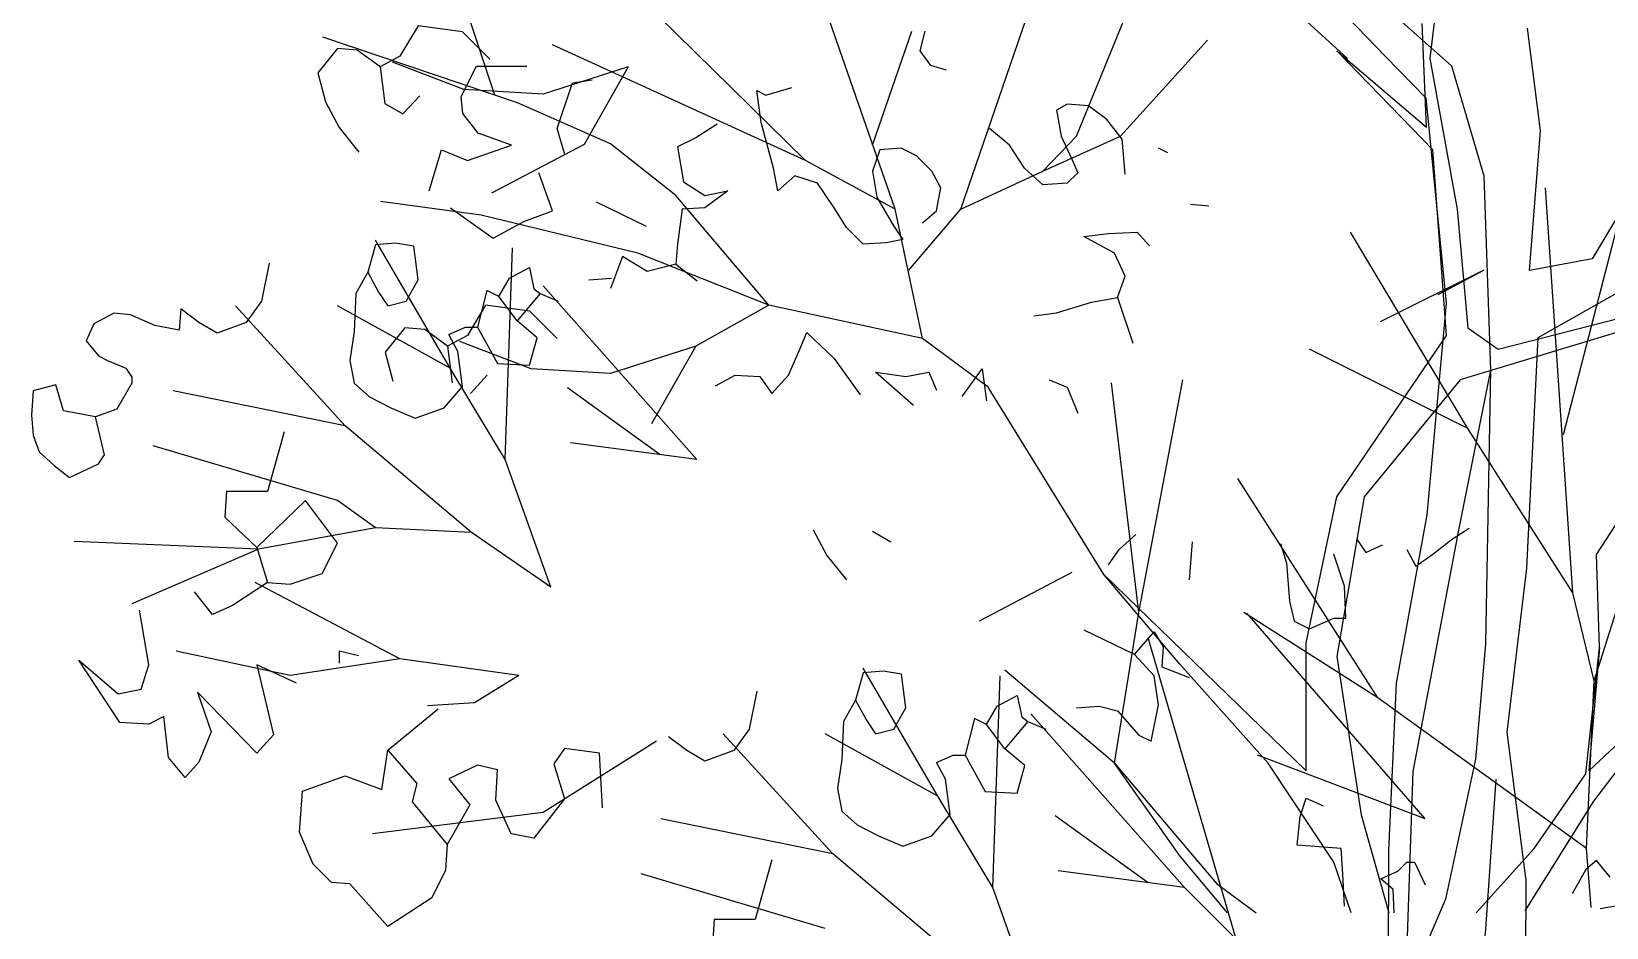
# Model space of a CAD drawing. Extents: x -408 to 1508121, y -29672 to 868845.
# Drawn here: x 1331159 to 1337117, y 169310 to 172701 of the extents above; entities that cross this region are included whole.
import ezdxf

# ---------------------------------------------------------------- set-up
doc = ezdxf.new("R2010")
doc.units = 0
doc.header["$MEASUREMENT"] = 0
doc.layers.get('0').update_dxf_attribs({"lineweight": 25})
doc.layers.add('Vegetation', color=8, linetype='Continuous')

# ---------------------------------------------------------------- blocks, each defined once
blk = doc.blocks.new('tree_elev_19')
for p, q in [((-656.6, 3166.7), (-481.5, 3675.9)), ((78.4, 3597.5), (53.1, 3394.8)), ((-71.4, 3394.8), (-241.9, 3551.5)), ((-166.5, 3557), (-13.8, 3397.8)), ((-891.6, 3240.4), (-1186.5, 3530.7)), ((-481.5, 3277.3), (-382.4, 3519.2)), ((-1361.6, 3339.5), (-1403.1, 3463.9)), ((-755.6, 3166.7), (-859.3, 3463.9)), ((-1477.4, 3444.5), (-1505.1, 3398.5)), ((-1410.6, 3435.3), (-1477.4, 3444.5)), ((-1369.1, 3393.9), (-1410.6, 3435.3)), ((-790.2, 3263.5), (-730.3, 3436.3)), ((-717.7, 3406.3), (-710.5, 3436.5)), ((48.4, 3291.1), (41.5, 3447.8)), ((221, 3285.5), (201.1, 3440.6)), ((-1599.5, 3410), (-1629.5, 3373.1)), ((-1327, 3328), (-1622, 3427)), ((-1569.6, 3407.7), (-1599.5, 3410)), ((-891.6, 3240.4), (-1274, 3415.5)), ((-414.7, 3277.3), (-283.3, 3422.4)), ((-1535, 3382.3), (-1569.6, 3407.7)), ((-1505.1, 3398.5), (-1535, 3382.3)), ((-1408.3, 3347.8), (-1516.6, 3389.2)), ((-702, 3384.5), (-717.7, 3406.3)), ((-677.8, 3377.2), (-702, 3384.5)), ((57.7, 3256.5), (-87.5, 3406.3)), ((-87.5, 3406.3), (48.4, 3291.1)), ((-13.8, 3397.8), (47.1, 3335.3)), ((53.1, 3394.8), (94.5, 3166.7)), ((-1629.5, 3373.1), (-1618, 3329.3)), ((-1535, 3382.3), (-1528.1, 3327)), ((-1412.3, 3337.2), (-1389.2, 3383.3)), ((-1389.2, 3383.3), (-1313.2, 3383.3)), ((-1159.5, 3382.3), (-1288.5, 3340.9)), ((-1244.1, 3357.9), (-1214.1, 3362.5)), ((-1159.5, 3382.3), (-1226.3, 3264.8)), ((-1500.5, 3310.9), (-1475.1, 3338.6)), ((-1410, 3311.8), (-1412.3, 3337.2)), ((-1288.5, 3340.9), (-1408.3, 3347.8)), ((-1267.1, 3288.8), (-1244.1, 3357.9)), ((-958.4, 3298), (-965.3, 3346.4)), ((-965.3, 3346.4), (-951.5, 3339.5)), ((-951.5, 3339.5), (-912.3, 3351)), ((-1618, 3329.3), (-1597.2, 3290.2)), ((-1528.1, 3327), (-1500.5, 3310.9)), ((-1186.5, 3265.8), (-1327, 3328)), ((-495.3, 3325.7), (-511.4, 3316.5)), ((-511.4, 3316.5), (-504.5, 3277.3)), ((-463, 3323.4), (-495.3, 3325.7)), ((-435.4, 3302.6), (-463, 3323.4)), ((47.1, 3335.3), (78.2, 3024.5)), ((436.7, 3322.4), (298.8, 3091.8)), ((-1597.2, 3290.2), (-1567.3, 3253.3)), ((-1386.9, 3281.9), (-1410, 3311.8)), ((-1025.2, 3295.7), (-1057.5, 3275)), ((-940, 3228.9), (-958.4, 3298)), ((-412.4, 3272.7), (-435.4, 3302.6)), ((-1336.3, 3263.5), (-1386.9, 3281.9)), ((-1255.6, 3249.6), (-1267.1, 3288.8)), ((-1087.4, 3187.4), (-1186.5, 3265.8)), ((-1057.5, 3275), (-1085.1, 3261.2)), ((-582.8, 3263.5), (-612.8, 3288.8)), ((-532.2, 3224.3), (-481.5, 3277.3)), ((-532.2, 3224.3), (-414.7, 3277.3)), ((-504.5, 3277.3), (-488.4, 3242.7)), ((-407.7, 3219.7), (-412.4, 3272.7)), ((204.1, 3074.1), (221, 3285.5)), ((-1460.7, 3194.3), (-1442.2, 3256.5)), ((-1442.2, 3256.5), (-1403.1, 3240.4)), ((-1403.1, 3240.4), (-1336.3, 3263.5)), ((-1226.3, 3264.8), (-1366.8, 3191.1)), ((-1085.1, 3261.2), (-1075.9, 3208.2)), ((-778.7, 3256.5), (-790.2, 3224.3)), ((-746.4, 3258.9), (-778.7, 3256.5)), ((-723.4, 3247.3), (-746.4, 3258.9)), ((-700.4, 3224.3), (-723.4, 3247.3)), ((-559.8, 3228.9), (-582.8, 3263.5)), ((-488.4, 3242.7), (-479.2, 3222)), ((-343.2, 3251.9), (-357.1, 3258.9)), ((78.4, 2975.5), (57.7, 3256.5)), ((-1274, 3164.4), (-1294.8, 3222)), ((-933.1, 3194.3), (-940, 3228.9)), ((-755.6, 3166.7), (-891.6, 3240.4)), ((-790.2, 3224.3), (-783.3, 3185.1)), ((-686.5, 3198.9), (-700.4, 3224.3)), ((-656.6, 3166.7), (-532.2, 3224.3)), ((-532.2, 3203.6), (-559.8, 3228.9)), ((-479.2, 3222), (-495.3, 3205.9)), ((-1075.9, 3208.2), (-1043.6, 3187.4)), ((-1043.6, 3187.4), (-1009.1, 3194.3)), ((-1009.1, 3194.3), (-1043.6, 3169)), ((-907.7, 3217.4), (-933.1, 3194.3)), ((-873.2, 3205.9), (-907.7, 3217.4)), ((-847.8, 3169), (-873.2, 3205.9)), ((-693.4, 3164.4), (-686.5, 3198.9)), ((-495.3, 3205.9), (-532.2, 3203.6)), ((269.6, 2586.1), (228.2, 3198.9)), ((-1382.3, 3157.5), (-1534.4, 3178.2)), ((-1131.8, 3140.4), (-1207.9, 3177.3)), ((-946.9, 3021.5), (-1087.4, 3187.4)), ((-783.3, 3185.1), (-758, 3141.3)), ((-281, 3171.3), (-308.7, 3173.6)), ((255.8, 2825.7), (348, 3182.8)), ((-1428.4, 3169), (-1363.9, 3122.9)), ((-1145, 3099.9), (-1382.3, 3157.5)), ((-1363.9, 3122.9), (-1317.8, 3148.3)), ((-1317.8, 3148.3), (-1274, 3164.4)), ((-1078.2, 3166.7), (-1085.1, 3113.7)), ((-1043.6, 3169), (-1078.2, 3166.7)), ((-829.4, 3139), (-847.8, 3169)), ((-714.2, 2970.9), (-755.6, 3166.7)), ((-734.9, 3074.5), (-656.6, 3166.7)), ((-714.2, 3146), (-693.4, 3164.4)), ((94.5, 3166.7), (110.7, 2987)), ((-804, 3113.7), (-829.4, 3139)), ((-758, 3141.3), (-744.1, 3120.6)), ((-470, 3125.2), (-433.1, 3129.8)), ((-423.9, 3099.9), (-470, 3125.2)), ((-433.1, 3129.8), (-389.3, 3132.1)), ((-389.3, 3132.1), (-370.9, 3111.4)), ((110.7, 2834.9), (-66.8, 3132.1)), ((-1541.9, 3112.8), (-1553.5, 3071.3)), ((-1429, 2926.1), (-1541.9, 3119.7)), ((-1512, 3115.1), (-1541.9, 3112.8)), ((-1484.3, 3110.5), (-1512, 3115.1)), ((-1477.4, 3059.8), (-1484.3, 3110.5)), ((-1346.1, 2787.9), (-1334.6, 3108.2)), ((-946.9, 3021.5), (-1145, 3099.9)), ((-1085.1, 3113.7), (-1087.4, 3083.7)), ((-769.5, 3116), (-804, 3113.7)), ((-744.1, 3120.6), (-769.5, 3116)), ((-407.7, 3065.3), (-423.9, 3099.9)), ((-1703.2, 3085.1), (-1714.7, 3027.5)), ((-1339.2, 3062.1), (-1309.2, 3078.2)), ((-1309.2, 3078.2), (-1302.3, 3045.9)), ((-1168.1, 3095.3), (-1186.5, 3046.9)), ((-1131.2, 3072.2), (-1168.1, 3095.3)), ((-1087.4, 3083.7), (-1131.2, 3072.2)), ((-1087.4, 3083.7), (-1055.2, 3058.4)), ((135.1, 3074.5), (-21.6, 2996.2)), ((66, 3037.7), (135.1, 3074.5)), ((298.8, 3091.8), (204.1, 3074.1)), ((-1553.5, 3071.3), (-1571.9, 3039)), ((-1553.5, 3071.3), (-1537.3, 3041.3)), ((-1495.9, 3027.5), (-1477.4, 3059.8)), ((-1355.3, 3034.4), (-1339.2, 3062.1)), ((-1219.4, 3059.8), (-1184.8, 3062.1)), ((-419.3, 3033.1), (-407.7, 3065.3)), ((-1714.7, 3027.5), (-1737.8, 2995.3)), ((-1571.9, 3039), (-1574.2, 2981.4)), ((-1537.3, 3041.3), (-1523.5, 3020.6)), ((-1523.5, 3020.6), (-1495.9, 3027.5)), ((-1373.7, 3043.6), (-1387.6, 2988.3)), ((-1355.3, 3034.4), (-1373.7, 3043.6)), ((-1327.7, 2997.6), (-1355.3, 3034.4)), ((-1293.1, 3039), (-1327.7, 2997.6)), ((-1302.3, 3045.9), (-1293.1, 3039)), ((-1293.1, 3039), (-1265.5, 3027.5)), ((-1055.8, 2787.9), (-1288.5, 3050.6)), ((-458.4, 3026.1), (-419.3, 3033.1)), ((-419.3, 3033.1), (-396.2, 2963.9)), ((217.1, 2972.7), (348.6, 3046.7)), ((-1938.2, 3009.1), (-1968.2, 2993)), ((-1912.9, 3006.8), (-1938.2, 3009.1)), ((-1876, 2990.7), (-1912.9, 3006.8)), ((-1836.8, 3016), (-1839.2, 2983.7)), ((-1809.2, 2995.3), (-1836.8, 3016)), ((-1588, 2838.6), (-1753.9, 3020.6)), ((-1429, 2926.1), (-1599.5, 3020.6)), ((-1375.4, 3021.5), (-1403.1, 2975.5)), ((-1308.6, 3012.3), (-1375.4, 3021.5)), ((-1267.1, 2970.9), (-1308.6, 3012.3)), ((-946.9, 3021.5), (-1057.5, 2959.3)), ((-714.2, 2970.9), (-946.9, 3021.5)), ((-546, 3005.4), (-511.4, 3010)), ((-511.4, 3010), (-458.4, 3026.1)), ((78.2, 3024.5), (48.7, 2704.2)), ((156.7, 2954.7), (364.1, 3007.7)), ((-1968.2, 2993), (-1979.7, 2967.6)), ((-1839.2, 2983.7), (-1876, 2990.7)), ((-1781.6, 2979.1), (-1809.2, 2995.3)), ((-1737.8, 2995.3), (-1781.6, 2979.1)), ((-1574.2, 2981.4), (-1581.1, 2937.7)), ((-1497.5, 2987), (-1527.5, 2950.1)), ((-1467.6, 2984.7), (-1497.5, 2987)), ((-1433, 2959.3), (-1467.6, 2984.7)), ((-1431.3, 2976.8), (-1406, 2988.3)), ((-1406, 2988.3), (-1387.6, 2988.3)), ((-1387.6, 2988.3), (-1357.6, 2933.1)), ((-1297.7, 2972.2), (-1327.7, 2997.6)), ((-900.8, 2952.4), (-889.3, 2980.1)), ((-889.3, 2980.1), (-847.8, 2940.9)), ((389.4, 2996.2), (99.1, 2908.6)), ((110.7, 2987), (156.7, 2954.7)), ((-1979.7, 2967.6), (-1961.3, 2944.6)), ((-1403.1, 2975.5), (-1433, 2959.3)), ((-1433, 2959.3), (-1426.1, 2904)), ((-1417.5, 2951.5), (-1431.3, 2976.8)), ((-1306.3, 2924.8), (-1414.6, 2966.2)), ((-1309.2, 2930.7), (-1297.7, 2972.2)), ((-1057.5, 2959.3), (-1186.5, 2917.9)), ((-1057.5, 2959.3), (-1124.3, 2841.8)), ((-615.1, 2897.1), (-714.2, 2970.9)), ((-87.5, 2731.2), (78.4, 2975.5)), ((200.2, 2623.1), (217.1, 2972.7)), ((-1961.3, 2944.6), (-1947.4, 2937.7)), ((-1947.4, 2937.7), (-1919.8, 2926.1)), ((-1581.1, 2937.7), (-1574.2, 2903.1)), ((-1527.5, 2950.1), (-1516, 2906.3)), ((-1410.6, 2898.5), (-1417.5, 2951.5)), ((-1357.6, 2933.1), (-1309.2, 2930.7)), ((-916.9, 2915.6), (-900.8, 2952.4)), ((-847.8, 2940.9), (-808.6, 2885.6)), ((110.7, 2834.9), (-129, 2954.7)), ((-1919.8, 2926.1), (-1910.6, 2912.3)), ((-1910.6, 2912.3), (-1910.6, 2903.1)), ((-1346.1, 2787.9), (-1429, 2926.1)), ((-1398.5, 2887.9), (-1373.1, 2915.6)), ((-1186.5, 2917.9), (-1306.3, 2924.8)), ((-1027.5, 2899.4), (-997.6, 2915.6)), ((-997.6, 2915.6), (-960.7, 2913.3)), ((-960.7, 2913.3), (-942.3, 2887.9)), ((-942.3, 2887.9), (-916.9, 2915.6)), ((-728, 2869.5), (-785.6, 2920.2)), ((-785.6, 2920.2), (-739.5, 2913.3)), ((-739.5, 2913.3), (-705, 2920.2)), ((-705, 2920.2), (-693.4, 2892.5)), ((-654.3, 2883.3), (-624.3, 2924.8)), ((-624.3, 2924.8), (-617.4, 2876.4)), ((-522.9, 2908.6), (-495.3, 2897.1)), ((-387, 2556.1), (-320.2, 2908.6)), ((99.1, 2908.6), (-46, 2731.2)), ((-2060.3, 2891.6), (-2062.6, 2854.7)), ((-2025.8, 2900.8), (-2060.3, 2891.6)), ((-2014.3, 2861.6), (-2025.8, 2900.8)), ((-1910.6, 2903.1), (-1933.6, 2863.9)), ((-1588, 2838.6), (-1848.4, 2891.6)), ((-1574.2, 2903.1), (-1551.2, 2882.4)), ((-1438.3, 2866.2), (-1410.6, 2898.5)), ((-1111.1, 2794.8), (-1251.6, 2896.2)), ((-440, 2613.7), (-615.1, 2897.1)), ((-495.3, 2897.1), (-479.2, 2858)), ((-387, 2556.1), (-428.5, 2904)), ((-1965.9, 2852.4), (-2014.3, 2861.6)), ((-1933.6, 2863.9), (-1965.9, 2852.4)), ((-1551.2, 2882.4), (-1518.9, 2866.2)), ((-1518.9, 2866.2), (-1482, 2850.1)), ((-1482, 2850.1), (-1438.3, 2866.2)), ((-2062.6, 2854.7), (-2060.3, 2824.8)), ((-1952, 2794.8), (-1965.9, 2852.4)), ((-1396.8, 2677.3), (-1588, 2838.6)), ((-2060.3, 2824.8), (-2051.1, 2799.4)), ((-1680.2, 2829.4), (-1705.5, 2739.5)), ((-1055.8, 2787.9), (-1247, 2813.2)), ((269.6, 2586.1), (110.7, 2834.9)), ((-2051.1, 2799.4), (-2028.1, 2778.7)), ((-1961.3, 2781), (-1952, 2794.8)), ((-1599.5, 2725.7), (-1878.3, 2808.6)), ((301.9, 2452.5), (414.8, 2809.6)), ((-2028.1, 2778.7), (-2005, 2760.3)), ((-2005, 2760.3), (-1961.3, 2781)), ((-1277, 2594.4), (-1346.1, 2787.9)), ((-25.3, 2427.1), (-237.2, 2758.9)), ((-1767.7, 2739.5), (-1770, 2700.3)), ((-1705.5, 2739.5), (-1767.7, 2739.5)), ((-1647.9, 2725.7), (-1721.6, 2654.3)), ((-1599.5, 2661.2), (-1647.9, 2725.7)), ((-1541.9, 2684.2), (-1599.5, 2725.7)), ((-133.6, 2510.1), (-87.5, 2731.2)), ((-46, 2731.2), (-87.5, 2489.3)), ((305.6, 2643.7), (356.3, 2722)), ((-1770, 2700.3), (-1721.6, 2654.3)), ((48.7, 2704.2), (2.2, 2449)), ((-1541.9, 2684.2), (-1719.3, 2652)), ((-1396.8, 2677.3), (-1541.9, 2684.2)), ((-1277, 2594.4), (-1396.8, 2677.3)), ((-880, 2681.3), (-859.2, 2642.2)), ((-790.1, 2679), (-762.5, 2662.9)), ((-416.9, 2651.4), (-391.5, 2674.4)), ((87.7, 2667.5), (113.1, 2683.6)), ((-1719.3, 2652), (-1998.1, 2663.5)), ((-1719.3, 2652), (-1910.6, 2569)), ((-1721.6, 2654.3), (-1705.5, 2601.3)), ((-1622.6, 2615.1), (-1599.5, 2661.2)), ((-433, 2628.3), (-416.9, 2651.4)), ((-306.3, 2662.9), (-310.9, 2605.3)), ((-172.6, 2660.6), (-163.4, 2630.7)), ((-57.4, 2667.5), (-43.6, 2646.8)), ((-43.6, 2646.8), (-18.3, 2658.3)), ((18.6, 2651.4), (32.4, 2626)), ((57.8, 2644.5), (87.7, 2667.5)), ((-859.2, 2642.2), (-829.3, 2605.3)), ((-163.4, 2630.7), (-158.8, 2573.1)), ((-75.9, 2596.1), (-92, 2644.5)), ((32.4, 2626), (57.8, 2644.5)), ((170.4, 2374.8), (200.2, 2623.1)), ((310.2, 2503.1), (305.6, 2643.7)), ((-1705.5, 2601.3), (-1758.5, 2566.7)), ((-1505.1, 2486.1), (-1724, 2601.3)), ((-1705.5, 2601.3), (-1671, 2599)), ((-1671, 2599), (-1622.6, 2615.1)), ((-488.3, 2616.8), (-628.8, 2543.1)), ((-324.8, 2477.8), (-440, 2613.7)), ((-440, 2613.7), (-133.6, 2316.5)), ((-1788.5, 2552.9), (-1816.1, 2587.5)), ((-73.6, 2547.7), (-75.9, 2596.1)), ((301.9, 2452.5), (269.6, 2586.1)), ((-1885.2, 2476.9), (-1899.1, 2559.8)), ((-1758.5, 2566.7), (-1788.5, 2552.9)), ((-423.9, 2328), (-387, 2556.1)), ((-25.3, 2427.1), (-228, 2556.1)), ((46.2, 2243.6), (-223.3, 2554.6)), ((-158.8, 2573.1), (-151.9, 2543.1)), ((-393.8, 2492.4), (-469.9, 2529.3)), ((-393.8, 2492.4), (-363.9, 2527)), ((-363.9, 2527), (-350, 2503.9)), ((-151.9, 2543.1), (-128.9, 2531.6)), ((-128.9, 2531.6), (-92, 2547.7)), ((-92, 2547.7), (-73.6, 2547.7)), ((-239.5, 2061.6), (-373.1, 2517.8)), ((-350, 2503.9), (-352.4, 2474)), ((-133.6, 2316.5), (-133.6, 2510.1)), ((289.5, 2311.9), (310.2, 2503.1)), ((310.2, 2503.1), (294.1, 2316.5)), ((-1929, 2389.3), (-1991.2, 2483.8)), ((-1991.2, 2483.8), (-1931.3, 2433.1)), ((-1671, 2460.7), (-1843.8, 2497.6)), ((-1505.1, 2486.1), (-1671, 2460.7)), ((-1567.3, 2490.7), (-1597.2, 2497.6)), ((-1597.2, 2497.6), (-1597.2, 2479.2)), ((-1325.4, 2460.7), (-1505.1, 2486.1)), ((-363.9, 2460.2), (-393.8, 2492.4)), ((-87.5, 2489.3), (-50.6, 2249.7)), ((-1896.8, 2440), (-1885.2, 2476.9)), ((-1661.7, 2449.2), (-1721.6, 2476.9)), ((-1721.6, 2476.9), (-1696.3, 2370.9)), ((-1325.4, 2460.7), (-1392.2, 2419.3)), ((-803.9, 2464.8), (-815.5, 2423.3)), ((-691, 2278.1), (-803.9, 2471.7)), ((-774, 2467.1), (-803.9, 2464.8)), ((-746.3, 2462.5), (-774, 2467.1)), ((-739.4, 2411.8), (-746.3, 2462.5)), ((-608.1, 2139.9), (-596.6, 2460.2)), ((-423.9, 2328), (-589.8, 2468.6)), ((-357, 2416.4), (-363.9, 2460.2)), ((-352.4, 2474), (-310.9, 2457.9)), ((-191.2, 2328), (-324.8, 2477.8)), ((-1931.3, 2433.1), (-1896.8, 2440)), ((-1721.6, 2343.2), (-1811.5, 2435.4)), ((-1811.5, 2435.4), (-1790.8, 2375.5)), ((-965.2, 2437.1), (-976.7, 2379.5)), ((2.2, 2449), (-9.4, 2195.8)), ((290.4, 2199), (301.9, 2452.5)), ((294.1, 2316.5), (439.2, 2452.5)), ((439.2, 2452.5), (301, 2270.4)), ((-1523.5, 2347.8), (-1447.5, 2410)), ((-1392.2, 2419.3), (-1463.6, 2414.7)), ((-815.5, 2423.3), (-833.9, 2391)), ((-815.5, 2423.3), (-799.3, 2393.3)), ((-757.9, 2379.5), (-739.4, 2411.8)), ((-617.3, 2386.4), (-601.2, 2414.1)), ((-601.2, 2414.1), (-571.2, 2430.2)), ((-571.2, 2430.2), (-564.3, 2397.9)), ((-481.4, 2411.8), (-446.8, 2414.1)), ((-446.8, 2414.1), (-419.2, 2407.2)), ((-419.2, 2407.2), (-386.9, 2370.3)), ((-368.5, 2361.1), (-357, 2416.4)), ((290.4, 2199), (-25.3, 2427.1)), ((-1885.2, 2387), (-1929, 2389.3)), ((-1862.2, 2398.5), (-1885.2, 2387)), ((-1855.3, 2336.3), (-1862.2, 2398.5)), ((-833.9, 2391), (-836.2, 2333.4)), ((-799.3, 2393.3), (-785.5, 2372.6)), ((-635.7, 2395.6), (-649.6, 2340.3)), ((-617.3, 2386.4), (-635.7, 2395.6)), ((-589.7, 2349.6), (-617.3, 2386.4)), ((-555.1, 2391), (-589.7, 2349.6)), ((-564.3, 2397.9), (-555.1, 2391)), ((-555.1, 2391), (-527.5, 2379.5)), ((-317.8, 2139.9), (-550.5, 2402.6)), ((-1790.8, 2375.5), (-1809.2, 2329.4)), ((-1696.3, 2370.9), (-1721.6, 2343.2)), ((-1116.7, 2361.1), (-1288.5, 2253.4)), ((-1071.2, 2347.3), (-1098.8, 2368)), ((-850, 2190.6), (-1015.9, 2372.6)), ((-976.7, 2379.5), (-999.8, 2347.3)), ((-691, 2278.1), (-861.5, 2372.6)), ((-785.5, 2372.6), (-757.9, 2379.5)), ((-386.9, 2370.3), (-368.5, 2361.1)), ((198.7, 2154.1), (170.4, 2374.8)), ((-1829.9, 2306.4), (-1855.3, 2336.3)), ((-1532.7, 2287.9), (-1523.5, 2347.8)), ((-1523.5, 2347.8), (-1479.7, 2297.1)), ((-1256.2, 2350.1), (-1272.4, 2327.1)), ((-1203.2, 2343.2), (-1256.2, 2350.1)), ((-1198.6, 2260.3), (-1203.2, 2343.2)), ((-1043.6, 2331.1), (-1071.2, 2347.3)), ((-999.8, 2347.3), (-1043.6, 2331.1)), ((-693.3, 2328.8), (-668, 2340.3)), ((-668, 2340.3), (-649.6, 2340.3)), ((-649.6, 2340.3), (-619.6, 2285.1)), ((-559.7, 2324.2), (-589.7, 2349.6)), ((46.2, 2243.6), (-207.2, 2340.3)), ((-1809.2, 2329.4), (-1829.9, 2306.4)), ((-1387.6, 2324.8), (-1431.3, 2304.1)), ((-1357.6, 2317.9), (-1387.6, 2324.8)), ((-1359.9, 2271.8), (-1357.6, 2317.9)), ((-1272.4, 2327.1), (-1256.2, 2274.1)), ((-836.2, 2333.4), (-843.1, 2289.7)), ((-679.5, 2303.5), (-693.3, 2328.8)), ((-571.2, 2282.7), (-559.7, 2324.2)), ((-324.8, 2187.5), (-423.9, 2328)), ((-423.9, 2328), (-269.5, 2146)), ((-92.1, 2178.3), (-191.2, 2328)), ((211.1, 2199), (289.5, 2311.9)), ((-1652.5, 2285.6), (-1588, 2308.7)), ((-1588, 2308.7), (-1532.7, 2287.9)), ((-1479.7, 2297.1), (-1486.6, 2269.5)), ((-1431.3, 2304.1), (-1399.1, 2264.9)), ((-843.1, 2289.7), (-836.2, 2255.1)), ((-672.6, 2250.5), (-679.5, 2303.5)), ((-1657.1, 2223.4), (-1652.5, 2285.6)), ((-1486.6, 2269.5), (-1433.6, 2205)), ((-1399.1, 2264.9), (-1433.6, 2205)), ((-1336.9, 2221.1), (-1359.9, 2271.8)), ((-1256.2, 2274.1), (-1302.3, 2214.2)), ((-608.1, 2139.9), (-691, 2278.1)), ((-619.6, 2285.1), (-571.2, 2282.7)), ((-142.8, 2247.4), (-133.6, 2275)), ((-133.6, 2275), (-108.2, 2263.5)), ((301, 2270.4), (197.3, 2104.5)), ((-1288.5, 2253.4), (-1546.5, 2221.1)), ((-850, 2190.6), (-1110.4, 2243.6)), ((-836.2, 2255.1), (-813.2, 2234.4)), ((-700.3, 2218.2), (-672.6, 2250.5)), ((-373.1, 2146.8), (-513.6, 2248.2)), ((-147.4, 2203.6), (-142.8, 2247.4)), ((-50.6, 2249.7), (-8.8, 2101.3)), ((-1636.4, 2175), (-1657.1, 2223.4)), ((-1302.3, 2214.2), (-1336.9, 2221.1)), ((-813.2, 2234.4), (-780.9, 2218.2)), ((-780.9, 2218.2), (-744, 2202.1)), ((-744, 2202.1), (-700.3, 2218.2)), ((-1433.6, 2205), (-1436, 2165.8)), ((-80.6, 2199), (-147.4, 2203.6)), ((-78.3, 2159.8), (-80.6, 2199)), ((-9.4, 2195.8), (-9.7, 1991.4)), ((123.7, 2101.3), (211.1, 2199)), ((297.3, 2109.2), (290.4, 2199)), ((-1608.8, 2147.4), (-1636.4, 2175)), ((-942.2, 2181.4), (-967.5, 2091.5)), ((-658.8, 2029.3), (-850, 2190.6)), ((-252.6, 2101.3), (-324.8, 2187.5)), ((-65.5, 2101.3), (-92.1, 2178.3)), ((4.7, 2164.5), (18.5, 2178.3)), ((18.5, 2178.3), (30, 2178.3)), ((30, 2178.3), (46.1, 2143.7)), ((305.6, 2180.6), (289.5, 2166.8)), ((326.3, 2155.2), (305.6, 2180.6)), ((-1581.1, 2145.1), (-1608.8, 2147.4)), ((-1523.5, 2080.6), (-1581.1, 2145.1)), ((-1436, 2165.8), (-1456.7, 2124.3)), ((-861.5, 2077.7), (-1140.3, 2160.6)), ((-317.8, 2139.9), (-509, 2165.2)), ((-269.5, 2146), (-209.5, 2101.3)), ((-76, 2111.5), (-78.3, 2159.8)), ((-20.7, 2152.9), (4.7, 2164.5)), ((-2.2, 2136.8), (-20.7, 2152.9)), ((198.7, 2154.1), (196.8, 1671.3)), ((289.5, 2166.8), (268.7, 2129.9)), ((-1456.7, 2124.3), (-1523.5, 2080.6)), ((-539, 1946.4), (-608.1, 2139.9)), ((-239.5, 2061.6), (-317.8, 2139.9)), ((-0.7, 2101.3), (-2.2, 2136.8)), ((311.1, 2108), (496.2, 2139.4)), ((-1029.7, 2091.5), (-1032, 2052.3)), ((-967.5, 2091.5), (-1029.7, 2091.5))]:
    blk.add_line(p, q)
for points in [[(-2.1, 3462.1), (86.2, 3383.7), (135.2, 3217.1), (145, 2923.2), (96, 2678.2), (27.4, 2315.6), (17.6, 2021.6)], [(145, 2923.2), (137.8, 2508.5), (122.6, 2334.1), (77.1, 2121.9), (31.6, 2015.7)], [(153, 2303.8), (137.8, 2076.4), (99.9, 1697.3), (24, 1341), (1.3, 1196.9)]]:
    blk.add_lwpolyline(points)

msp = doc.modelspace()

# ---------------------------------------------------------------- block references
at = {"layer": 'Vegetation', "xscale": 2.5, "yscale": 2.5, "zscale": 2.5}
msp.add_blockref('tree_elev_19', (1336315.1, 164112), dxfattribs=at)

doc.saveas('drawing.dxf')
